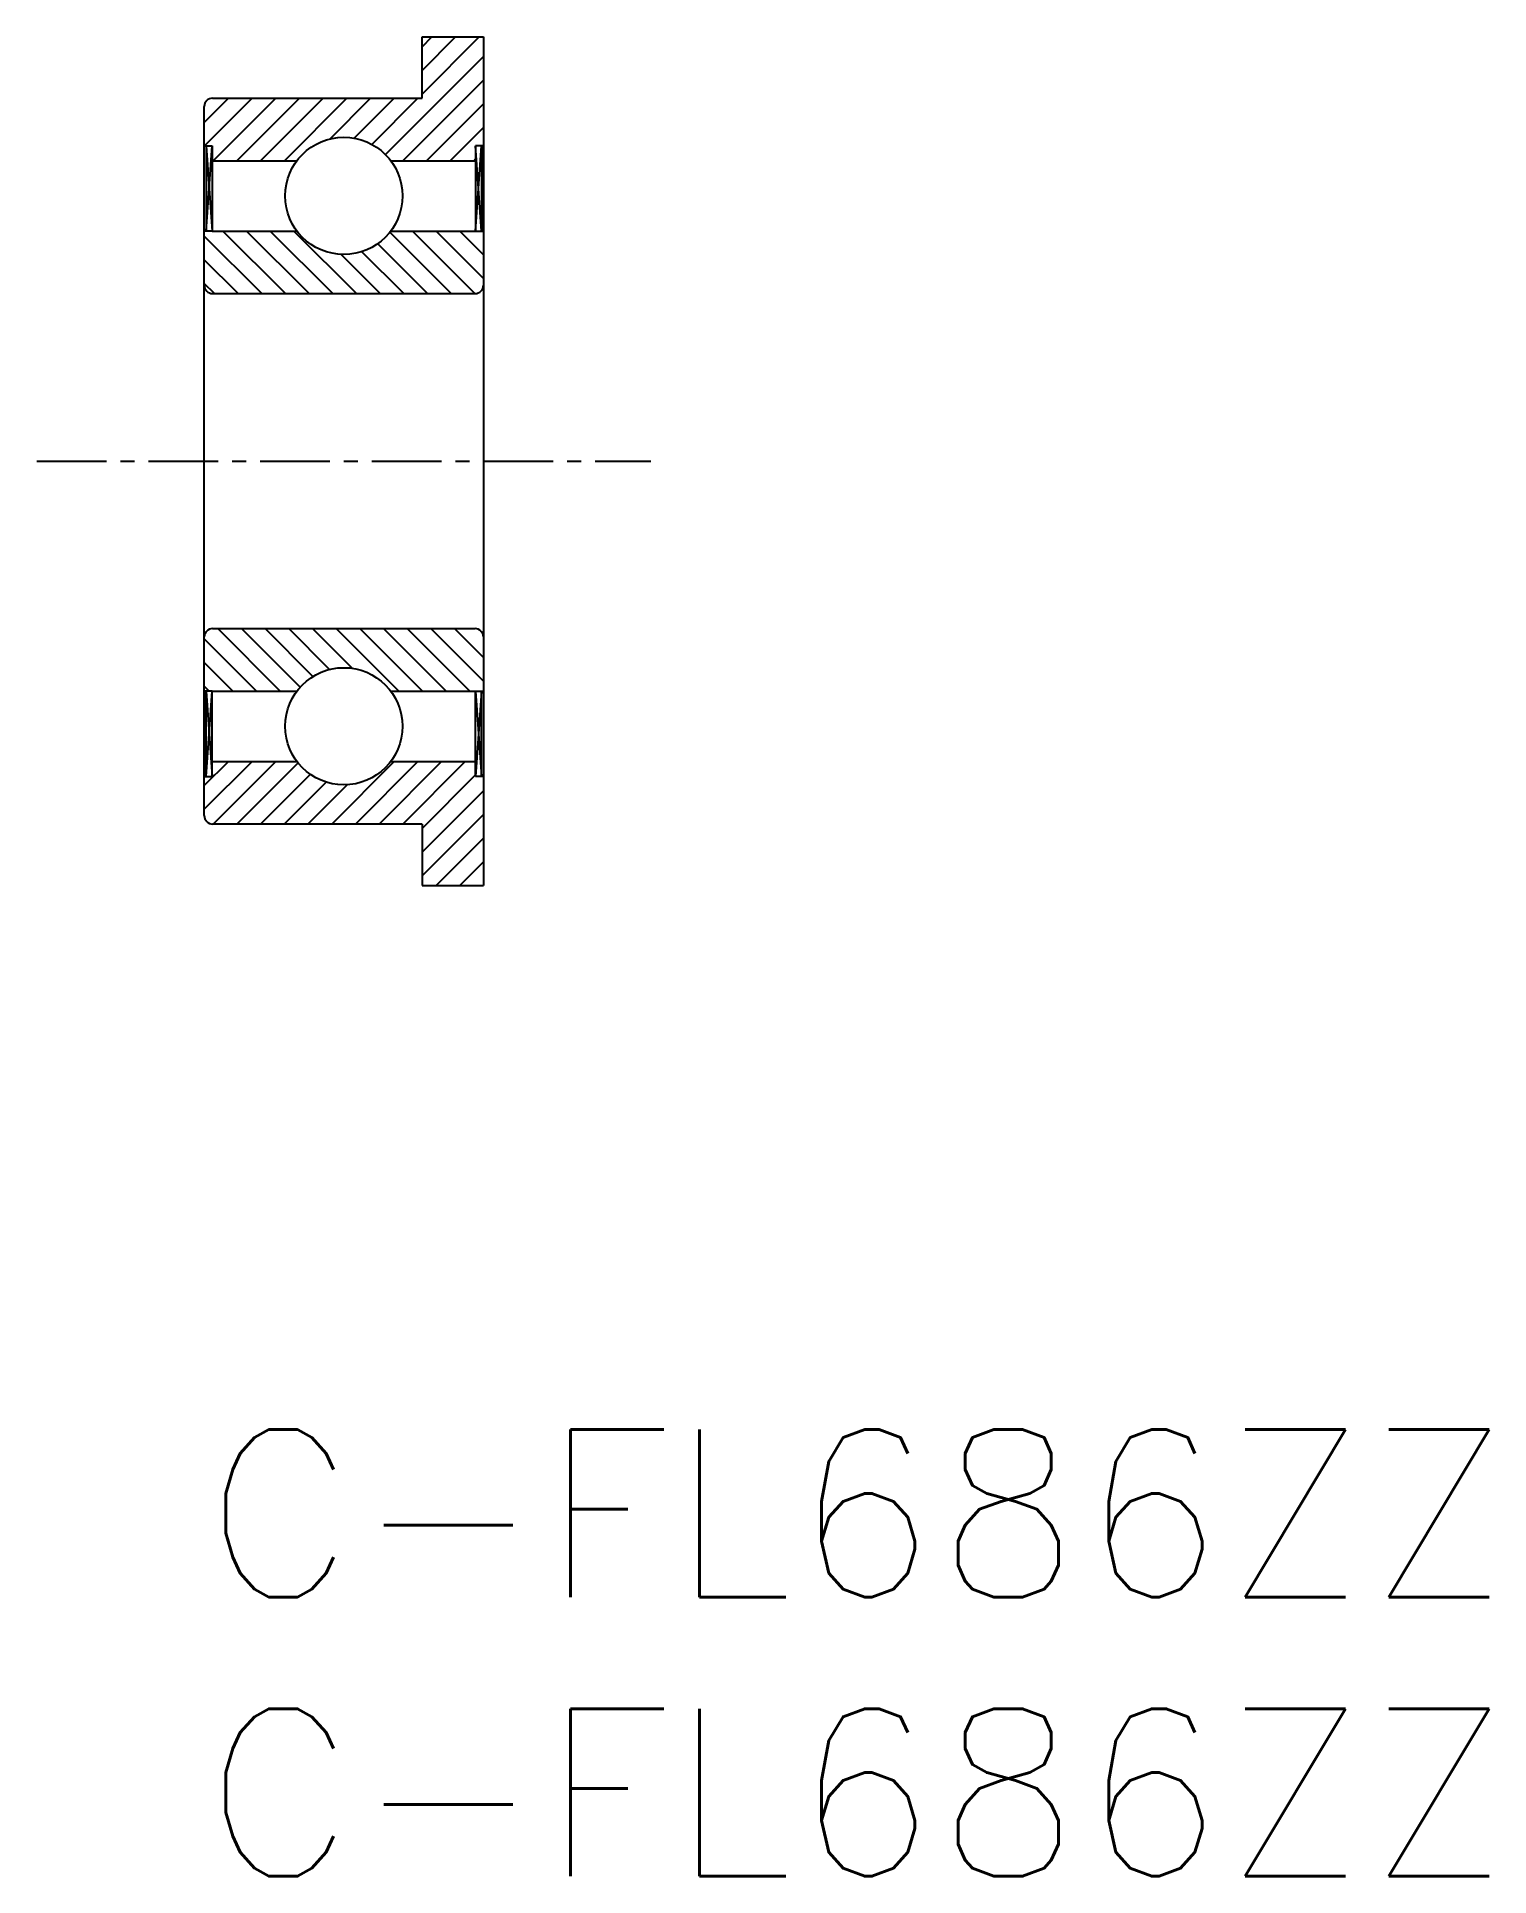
# Model space of a CAD drawing. Extents: x -3 to 23, y -8 to 24.9.
import ezdxf

# ---------------------------------------------------------------- set-up
doc = ezdxf.new("R2010")
doc.units = 0
doc.linetypes.add('CENTER', pattern=[2, 1.25, -0.25, 0.25, -0.25])
doc.layers.get('0').update_dxf_attribs({"linetype": 'CONTINUOUS'})
doc.layers.add('CENTER', color=1, linetype='CENTER')
doc.styles.get("Standard").update_dxf_attribs({"font": 'txt.shx', "bigfont": 'extfont.shx'})

msp = doc.modelspace()

# ---------------------------------------------------------------- linework, layer by layer
at = {"color": 7, "linetype": 'CONTINUOUS'}
for p, q in [((3.9, 24.768), (4.078, 24.946)), ((3.9, 24.344), (4.502, 24.946)), ((3.9, 23.919), (4.926, 24.946)), ((3.9, 23.846), (3.9, 24.946)), ((3.9, 24.946), (5, 24.946)), ((5, 24.946), (5, 9.746)), ((3.243, 22.838), (5, 24.595)), ((3.555, 22.726), (5, 24.171)), ((0, 23.413), (0.432, 23.846)), ((0.006, 22.995), (0.857, 23.846)), ((0.15, 23.846), (3.9, 23.846)), ((0.161, 22.726), (1.281, 23.846)), ((0.585, 22.726), (1.705, 23.846)), ((1.009, 22.726), (2.129, 23.846)), ((1.434, 22.726), (2.554, 23.846)), ((2.247, 23.115), (2.978, 23.846)), ((2.686, 23.129), (3.402, 23.846)), ((3, 23.019), (3.826, 23.846)), ((3.979, 22.726), (5, 23.746)), ((0, 10.996), (0, 23.696)), ((4.404, 22.726), (5, 23.322)), ((0, 22.995), (0.14, 22.995)), ((0.035, 21.466), (0.14, 22.995)), ((0.035, 22.995), (0.14, 21.466)), ((0.035, 22.995), (0.035, 21.466)), ((0.14, 22.995), (0.14, 21.466)), ((4.828, 22.726), (4.86, 22.758)), ((4.86, 21.466), (4.965, 22.995)), ((4.86, 22.995), (4.86, 21.466)), ((4.965, 21.466), (4.86, 22.995)), ((5, 22.995), (4.86, 22.995)), ((4.965, 22.995), (4.965, 21.466)), ((0.14, 22.726), (1.66, 22.726)), ((3.34, 22.726), (4.86, 22.726)), ((0.14, 21.466), (0, 21.466)), ((0.14, 21.466), (1.66, 21.466)), ((1.453, 20.346), (0.333, 21.466)), ((1.877, 20.346), (0.757, 21.466)), ((2.302, 20.346), (1.182, 21.466)), ((2.726, 20.346), (1.606, 21.466)), ((4.423, 20.346), (3.324, 21.445)), ((3.34, 21.466), (4.86, 21.466)), ((4.847, 20.346), (3.727, 21.466)), ((5, 20.617), (4.151, 21.466)), ((5, 21.042), (4.576, 21.466)), ((4.86, 21.466), (5, 21.466)), ((1.029, 20.346), (0, 21.375)), ((3.574, 20.346), (2.823, 21.097)), ((3.999, 20.346), (3.106, 21.238)), ((0.605, 20.346), (0, 20.95)), ((3.15, 20.346), (2.449, 21.047)), ((0.18, 20.346), (0, 20.526)), ((0.15, 20.346), (4.85, 20.346)), ((0.15, 14.346), (4.85, 14.346)), ((1.361, 13.226), (0.241, 14.346)), ((1.716, 13.294), (0.665, 14.346)), ((1.947, 13.488), (1.089, 14.346)), ((2.245, 13.614), (1.513, 14.346)), ((2.648, 13.635), (1.938, 14.346)), ((3.482, 13.226), (2.362, 14.346)), ((3.906, 13.226), (2.786, 14.346)), ((4.33, 13.226), (3.21, 14.346)), ((4.755, 13.226), (3.635, 14.346)), ((5, 13.405), (4.059, 14.346)), ((5, 13.829), (4.483, 14.346)), ((4.976, 14.278), (4.932, 14.322)), ((0.936, 13.226), (0, 14.162)), ((0.512, 13.226), (0, 13.738)), ((0.088, 13.226), (0, 13.314)), ((0.14, 13.226), (0, 13.226)), ((0.035, 13.226), (0.14, 11.697)), ((0.035, 11.697), (0.14, 13.226)), ((0.035, 11.697), (0.035, 13.226)), ((0.14, 13.226), (1.66, 13.226)), ((0.14, 11.697), (0.14, 13.226)), ((3.34, 13.226), (4.86, 13.226)), ((4.86, 13.226), (5, 13.226)), ((4.86, 11.697), (4.86, 13.226)), ((4.965, 13.226), (4.86, 11.697)), ((4.86, 13.226), (4.965, 11.697)), ((4.965, 11.697), (4.965, 13.226)), ((0, 11.534), (0.432, 11.966)), ((0, 11.11), (0.856, 11.966)), ((0.14, 11.966), (1.66, 11.966)), ((0.16, 10.846), (1.28, 11.966)), ((0.585, 10.846), (1.679, 11.941)), ((2.282, 10.846), (3.402, 11.966)), ((2.706, 10.846), (3.826, 11.966)), ((3.13, 10.846), (4.25, 11.966)), ((3.34, 11.966), (4.86, 11.966)), ((3.554, 10.846), (4.674, 11.966)), ((0, 11.697), (0.14, 11.697)), ((1.009, 10.846), (1.898, 11.735)), ((1.433, 10.846), (2.182, 11.595)), ((1.857, 10.846), (2.559, 11.547)), ((3.9, 10.767), (4.86, 11.727)), ((5, 11.697), (4.86, 11.697)), ((3.9, 10.343), (5, 11.443)), ((3.9, 9.919), (5, 11.019)), ((3.9, 10.846), (0.15, 10.846)), ((3.9, 10.846), (3.9, 9.746)), ((4.151, 9.746), (5, 10.594)), ((4.576, 9.746), (5, 10.17)), ((3.9, 9.746), (5, 9.746))]:
    msp.add_line(p, q, dxfattribs=at)
for centre in [(2.5, 22.096), (2.5, 12.596)]:
    msp.add_circle(centre, 1.05, dxfattribs=at)
for centre, start, end in [((0.15, 23.696), 90, 180), ((0.15, 20.496), 180, 270), ((4.85, 20.496), 270, 0), ((0.15, 14.196), 90, 180), ((4.85, 14.196), 0, 90), ((0.15, 10.996), 180, 270)]:
    msp.add_arc(centre, 0.15, start, end, dxfattribs=at)
at = {"layer": 'CENTER', "color": 1, "linetype": 'CENTER'}
msp.add_line((-3, 17.346), (8, 17.346), dxfattribs=at)

# ---------------------------------------------------------------- texts
at = {"color": 7, "linetype": 'CONTINUOUS'}
for p in [(0, -3), (0, -8)]:
    msp.add_text('C-FL686ZZ', height=3, dxfattribs=at).set_placement(p)

doc.saveas('drawing.dxf')
